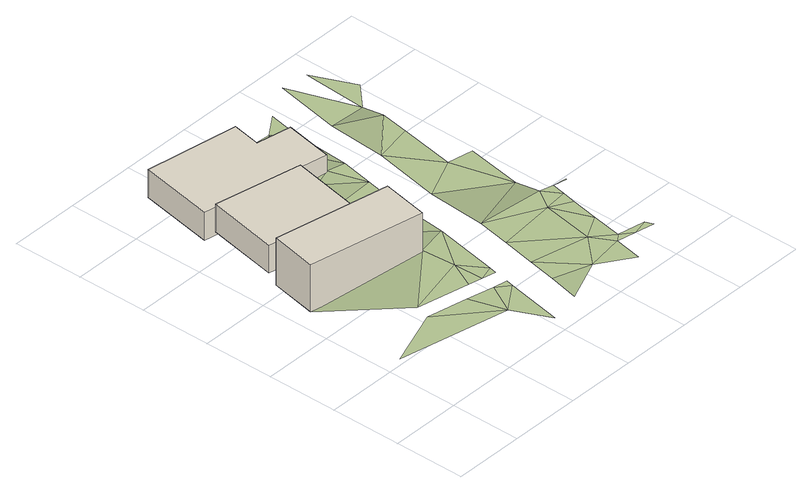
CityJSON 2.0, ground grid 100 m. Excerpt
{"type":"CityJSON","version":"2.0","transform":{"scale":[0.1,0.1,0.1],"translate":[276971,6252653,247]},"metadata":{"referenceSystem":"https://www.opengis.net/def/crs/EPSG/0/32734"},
"CityObjects":{
"building1":{"type":"Building","attributes":{"address":"Woodstock","building":"house","building:levels":2,"building_height":6.9,"roof_height":19.97,"ground_height":13.07,"plus_code":"4FRW3CCW+789"},"geometry":[{"type":"Solid","lod":"1","boundaries":[[[[0,1,2,3]],[[1,4,5,2]],[[4,6,7,5]],[[6,0,3,7]],[[3,2,5,7]],[[6,4,1,0]]]]}]},
"building2":{"type":"Building","attributes":{"address":"Woodstock","building":"house","building:levels":1,"building_height":4.1,"roof_height":17.17,"ground_height":13.07,"plus_code":"4FRW3CCW+885"},"geometry":[{"type":"Solid","lod":"1","boundaries":[[[[8,9,10,11]],[[9,12,13,10]],[[12,14,15,13]],[[14,8,11,15]],[[11,10,13,15]],[[14,12,9,8]]]]}]},
"building3":{"type":"Building","attributes":{"address":"Woodstock","building":"house","building:levels":1,"building_height":4.1,"roof_height":15.76,"ground_height":11.66,"plus_code":"4FRW3CCW+89R"},"geometry":[{"type":"Solid","lod":"1","boundaries":[[[[16,17,18,19]],[[17,20,21,18]],[[20,22,23,21]],[[22,24,25,23]],[[24,26,27,25]],[[26,16,19,27]],[[19,18,21,23,25,27]],[[26,24,22,20,17,16]]]]}]},
"terrain1":{"type":"TINRelief","geometry":[{"type":"CompositeSurface","lod":"1","boundaries":[[[28,29,30]],[[31,32,1]],[[29,33,30]],[[34,35,36]],[[37,33,29]],[[38,31,39]],[[29,40,41]],[[31,38,32]],[[37,29,41]],[[42,43,44]],[[35,8,36]],[[39,45,38]],[[41,46,37]],[[43,42,47]],[[38,45,48]],[[48,45,49]],[[47,50,43]],[[50,47,51]],[[6,8,35]],[[38,52,32]],[[52,38,48]],[[51,53,50]],[[54,55,56]],[[53,51,57]],[[32,52,6]],[[55,58,56]],[[59,53,57]],[[8,6,60]],[[9,59,57]],[[61,8,60]],[[60,6,52]],[[62,59,9]],[[63,9,61]],[[64,58,65]],[[55,65,58]],[[63,62,9]],[[61,66,63]],[[60,66,61]],[[67,68,55]],[[62,63,69]],[[70,71,64]],[[55,68,65]],[[65,70,64]],[[63,66,69]],[[72,73,74]],[[73,22,75]],[[68,76,65]],[[77,78,79]],[[78,77,80]],[[80,77,81]],[[81,82,80]],[[81,83,82]],[[83,84,82]],[[85,84,83]],[[85,86,84]],[[86,85,87]],[[87,88,86]],[[88,87,89]],[[89,90,88]],[[74,91,72]],[[90,89,92]],[[92,93,90]],[[94,95,96]],[[96,97,94]],[[96,98,97]],[[98,99,97]],[[98,100,99]],[[100,101,99]],[[102,103,91]],[[104,101,105]],[[105,106,104]],[[106,105,107]],[[105,108,107]],[[109,103,110]],[[111,112,113]],[[112,111,114]],[[114,115,112]],[[116,115,114]],[[117,109,110]],[[102,91,74]],[[118,117,119]],[[119,120,118]],[[103,102,110]],[[120,121,24]],[[119,121,120]],[[122,24,121]],[[110,119,117]],[[121,119,123]],[[123,122,121]],[[124,123,119]],[[119,110,124]],[[110,102,125]],[[124,110,125]],[[69,66,126]],[[125,102,127]],[[127,124,125]],[[128,102,74]],[[73,75,74]],[[128,127,102]],[[74,129,128]],[[76,68,130]],[[131,65,76]],[[22,132,75]],[[129,74,75]],[[71,70,133]],[[134,135,71]],[[69,126,132]],[[70,65,131]],[[76,130,136]],[[129,75,137]],[[71,133,134]],[[137,75,132]],[[131,138,70]],[[139,132,126]],[[130,140,136]],[[70,138,141]],[[142,143,135]],[[133,70,141]],[[132,139,137]],[[135,134,142]],[[144,133,141]],[[137,139,145]],[[143,142,146]],[[147,144,148]],[[149,142,134]],[[150,143,151]],[[143,146,151]],[[152,150,151]],[[152,153,150]],[[152,154,155]]]}]}
},
"vertices":[
[272,3035,146],[144,2374,146],[144,2374,836],[272,3035,836],[1792,2059,146],[1792,2059,836],[1920,2721,146],[1920,2721,836],
[1636,3005,146],[1835,4022,146],[1835,4022,556],[1636,3005,556],[593,4263,146],[593,4263,556],[394,3246,146],[394,3246,556],
[522,4378,5],[2332,4041,5],[2332,4041,415],[522,4378,415],[2461,4729,5],[2461,4729,415],[1968,4821,5],[1968,4821,415],[2044,5226,5],[2044,5226,415],[721,5438,5],[721,5438,415],
[4,843,280],[1572,526,280],[843,1152,280],[906,1363,280],[1792,2059,280],[1420,1031,280],[665,2960,146],[1134,2871,146],[1015,3125,146],[1800,951,280],[1829,1593,280],[1646,1208,280],[1823,6,280],[1975,802,280],[790,4225,146],[974,4294,146],[748,4336,146],[1842,1167,280],[1996,910,280],[1050,4174,146],[2058,1234,280],[2038,1126,280],[1200,4251,146],[1246,4136,146],[2235,2150,280],[1427,4209,146],[2291,109,280],[2890,349,303],[2370,520,303],[1443,4098,146],[2448,932,303],[1653,4167,146],[2411,3067,177],[1735,3513,146],[1879,4125,146],[2085,3976,146],[2539,1403,303],[3257,755,303],[2499,3525,177],[3354,36,303],[3431,435,303],[2331,4041,177],[3385,1493,303],[2630,1873,303],[2025,5128,5],[2007,5029,5],[2082,5142,5],[2290,4988,5],[3534,518,303],[2015,5231,5],[2013,5232,5],[2013,5231,5],[2016,5231,5],[2016,5230,5],[2017,5231,5],[2018,5230,5],[2019,5231,5],[2019,5230,5],[2020,5230,5],[2021,5230,5],[2022,5230,5],[2022,5229,5],[2023,5230,5],[2035,5177,5],[2024,5229,5],[2025,5229,5],[2028,5229,5],[2027,5229,5],[2028,5228,5],[2030,5229,5],[2030,5228,5],[2031,5228,5],[2032,5228,5],[2033,5228,5],[2060,5197,5],[2039,5201,5],[2034,5228,5],[2035,5227,5],[2035,5228,5],[2036,5228,5],[2036,5227,5],[2042,5214,5],[2051,5216,5],[2040,5226,5],[2040,5227,5],[2039,5227,5],[2041,5226,5],[2041,5227,5],[2042,5226,5],[2043,5220,5],[2043,5223,5],[2046,5223,5],[2044,5224,5],[2044,5225,5],[2045,5226,5],[2046,5226,5],[2053,5225,5],[2064,5217,5],[2588,3983,177],[2077,5220,5],[2102,5216,5],[2151,5207,5],[3700,384,303],[3613,942,303],[2461,4729,48],[3566,1780,303],[3638,2221,177],[2811,2815,177],[3928,446,303],[2545,5136,48],[3685,1336,303],[2764,4899,48],[3970,333,303],[3722,1532,303],[3406,3081,177],[2992,3757,177],[3758,1729,303],[2852,5357,48],[3545,3869,177],[3956,1702,303],[3955,1693,303],[3765,3011,177],[3174,4699,48],[3615,4273,177],[3689,4674,48],[3355,5641,48],[4002,4984,48],[3739,5590,48]
]}
